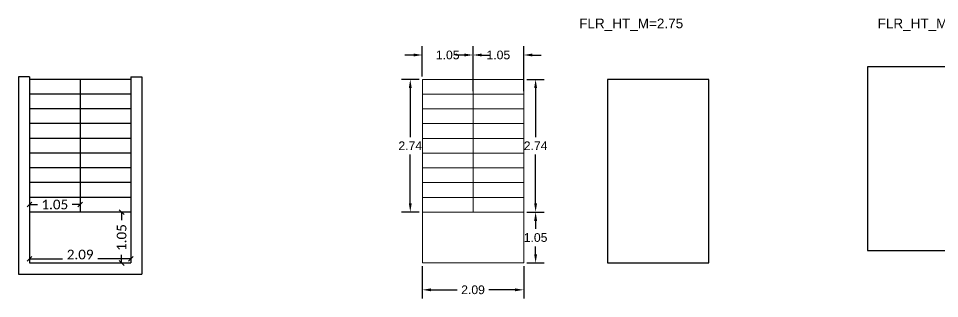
# Model space of a CAD drawing. Header units: metres. Extents: x 1549 to 1752, y 1518 to 3502.
# Drawn here: x 1705 to 1724.04, y 1594.79 to 1600.58 of the extents above; entities that cross this region are included whole.
import ezdxf

# ---------------------------------------------------------------- set-up
doc = ezdxf.new("R2010")
doc.units = ezdxf.units.M
doc.layers.add('BLK_1_FLR_0_STAIR_1', color=1, linetype='Continuous')
doc.layers.add('BLK_1_FLR_1_STAIR_1', color=1, linetype='Continuous')
for name, color, linetype, lineweight in [('BLK_1_FLR_0_STAIR_1_FLIGHT_1', 7, 'Continuous', 0), ('BLK_1_FLR_0_STAIR_1_FLIGHT_2', 7, 'Continuous', 0), ('BLK_1_FLR_0_STAIR_1_LANDING_1', 7, 'Continuous', 0)]:
    doc.layers.add(name, color=color, linetype=linetype, lineweight=lineweight)
doc.styles.add('SLS-Calibri', font='calibri.ttf')
doc.styles.get("Standard").update_dxf_attribs({"font": 'arial.ttf'})
doc.dimstyles.new('SLS-ProjectName-OuterBlock(FloorPlan)', dxfattribs={"dimtxt": 0.2, "dimasz": 0.1, "dimexe": 0, "dimexo": 0, "dimgap": 0.1, "dimtad": 0, "dimzin": 1, "dimdsep": 46, "dimtxsty": 'SLS-Calibri', "dimblk1": 'OBLIQUE', "dimblk2": 'OBLIQUE', "dimsah": 1, "dimcen": 0, "dimse1": 1, "dimse2": 1, "dimclrd": 252, "dimclre": 252, "dimclrt": 256, "dimadec": 0, "dimazin": 0, "dimtfac": 1, "dimtofl": 0, "dimtmove": 2, "dimatfit": 3, "dimfxl": 0, "dimtolj": 1, "dimtzin": 0, "dimarcsym": 0})
doc.dimstyles.get("Standard").update_dxf_attribs({"dimtxt": 0.18, "dimasz": 0.18, "dimexe": 0.18, "dimexo": 0.0625, "dimgap": 0.09, "dimtad": 0, "dimtih": 1, "dimtoh": 1, "dimdec": 4, "dimzin": 0, "dimdsep": 46, "dimtxsty": 'Standard', "dimcen": 0.09, "dimadec": 0, "dimazin": 0, "dimtfac": 1, "dimtdec": 4, "dimtofl": 0, "dimtmove": 0, "dimatfit": 3, "dimfxl": 0, "dimtolj": 1, "dimtzin": 0, "dimarcsym": 0})

# ---------------------------------------------------------------- blocks, each defined once
blk = doc.blocks.new('*D176')
at = {"layer": 'BLK_1_FLR_0_STAIR_1_FLIGHT_1', "color": 0, "linetype": 'Continuous', "lineweight": -2}
for p, q in [((1714.396, 1599.079), (1714.396, 1600.005)), ((1715.443, 1599.079), (1715.443, 1600.005))]:
    blk.add_line(p, q, dxfattribs=at)
at = {"layer": 'BLK_1_FLR_0_STAIR_1_FLIGHT_1', "color": 0, "lineweight": -2}
for p, q in [((1714.216, 1599.825), (1714.036, 1599.825)), ((1715.623, 1599.825), (1715.803, 1599.825))]:
    blk.add_line(p, q, dxfattribs=at)
at = {"layer": 'BLK_1_FLR_0_STAIR_1_FLIGHT_1', "color": 0, "linetype": 'Continuous'}
for points in [[(1714.216, 1599.855), (1714.216, 1599.795), (1714.396, 1599.825)], [(1715.623, 1599.855), (1715.623, 1599.795), (1715.443, 1599.825)]]:
    blk.add_solid(points, dxfattribs=at)
at = {"layer": 'Defpoints', "color": 0, "linetype": 'Continuous'}
for p in [(1715.443, 1599.825), (1714.396, 1599.016), (1715.443, 1599.016)]:
    blk.add_point(p, dxfattribs=at)
at = {"layer": 'BLK_1_FLR_0_STAIR_1_FLIGHT_1', "color": 0, "linetype": 'Continuous', "insert": (1714.919, 1599.825), "char_height": 0.18, "attachment_point": 5}
blk.add_mtext('\\A1;1.05', dxfattribs=at)
blk = doc.blocks.new('*D177')
at = {"layer": 'BLK_1_FLR_0_STAIR_1_FLIGHT_1', "color": 0, "linetype": 'Continuous', "lineweight": -2}
for p, q in [((1715.505, 1599.321), (1715.869, 1599.321)), ((1715.505, 1596.579), (1715.869, 1596.579))]:
    blk.add_line(p, q, dxfattribs=at)
at = {"layer": 'BLK_1_FLR_0_STAIR_1_FLIGHT_1', "color": 0, "lineweight": -2}
for p, q in [((1715.689, 1599.141), (1715.689, 1598.13)), ((1715.689, 1596.759), (1715.689, 1597.769))]:
    blk.add_line(p, q, dxfattribs=at)
at = {"layer": 'BLK_1_FLR_0_STAIR_1_FLIGHT_1', "color": 0, "linetype": 'Continuous'}
for points in [[(1715.659, 1599.141), (1715.719, 1599.141), (1715.689, 1599.321)], [(1715.659, 1596.759), (1715.719, 1596.759), (1715.689, 1596.579)]]:
    blk.add_solid(points, dxfattribs=at)
at = {"layer": 'Defpoints', "color": 0, "linetype": 'Continuous'}
for p in [(1715.443, 1599.321), (1715.689, 1599.321), (1715.443, 1596.579)]:
    blk.add_point(p, dxfattribs=at)
at = {"layer": 'BLK_1_FLR_0_STAIR_1_FLIGHT_1', "color": 0, "linetype": 'Continuous', "insert": (1715.689, 1597.95), "char_height": 0.18, "attachment_point": 5}
blk.add_mtext('\\A1;2.74', dxfattribs=at)
blk = doc.blocks.new('*D178')
at = {"layer": 'BLK_1_FLR_0_STAIR_1_LANDING_1', "color": 0, "linetype": 'Continuous', "lineweight": -2}
for p, q in [((1713.348, 1595.466), (1713.348, 1594.794)), ((1715.443, 1595.466), (1715.443, 1594.794))]:
    blk.add_line(p, q, dxfattribs=at)
at = {"layer": 'BLK_1_FLR_0_STAIR_1_LANDING_1', "color": 0, "lineweight": -2}
for p, q in [((1713.528, 1594.974), (1714.07, 1594.974)), ((1715.263, 1594.974), (1714.721, 1594.974))]:
    blk.add_line(p, q, dxfattribs=at)
at = {"layer": 'BLK_1_FLR_0_STAIR_1_LANDING_1', "color": 0, "linetype": 'Continuous'}
for points in [[(1713.528, 1595.004), (1713.528, 1594.944), (1713.348, 1594.974)], [(1715.263, 1595.004), (1715.263, 1594.944), (1715.443, 1594.974)]]:
    blk.add_solid(points, dxfattribs=at)
at = {"layer": 'Defpoints', "color": 0, "linetype": 'Continuous'}
for p in [(1713.348, 1595.529), (1715.443, 1595.529), (1715.443, 1594.974)]:
    blk.add_point(p, dxfattribs=at)
at = {"layer": 'BLK_1_FLR_0_STAIR_1_LANDING_1', "color": 0, "linetype": 'Continuous', "insert": (1714.396, 1594.974), "char_height": 0.18, "attachment_point": 5}
blk.add_mtext('\\A1;2.09', dxfattribs=at)
blk = doc.blocks.new('*D179')
at = {"layer": 'BLK_1_FLR_0_STAIR_1_FLIGHT_2', "color": 0, "linetype": 'Continuous', "lineweight": -2}
for p, q in [((1713.286, 1599.321), (1712.919, 1599.321)), ((1713.286, 1596.579), (1712.919, 1596.579))]:
    blk.add_line(p, q, dxfattribs=at)
at = {"layer": 'BLK_1_FLR_0_STAIR_1_FLIGHT_2', "color": 0, "lineweight": -2}
for p, q in [((1713.099, 1599.141), (1713.099, 1598.13)), ((1713.099, 1596.759), (1713.099, 1597.769))]:
    blk.add_line(p, q, dxfattribs=at)
at = {"layer": 'BLK_1_FLR_0_STAIR_1_FLIGHT_2', "color": 0, "linetype": 'Continuous'}
for points in [[(1713.069, 1599.141), (1713.129, 1599.141), (1713.099, 1599.321)], [(1713.069, 1596.759), (1713.129, 1596.759), (1713.099, 1596.579)]]:
    blk.add_solid(points, dxfattribs=at)
at = {"layer": 'Defpoints', "color": 0, "linetype": 'Continuous'}
for p in [(1713.348, 1599.321), (1713.099, 1596.579), (1713.348, 1596.579)]:
    blk.add_point(p, dxfattribs=at)
at = {"layer": 'BLK_1_FLR_0_STAIR_1_FLIGHT_2', "color": 0, "linetype": 'Continuous', "insert": (1713.099, 1597.95), "char_height": 0.18, "attachment_point": 5}
blk.add_mtext('\\A1;2.74', dxfattribs=at)
blk = doc.blocks.new('*D180')
at = {"layer": 'BLK_1_FLR_0_STAIR_1_FLIGHT_2', "color": 0, "linetype": 'Continuous', "lineweight": -2}
for p, q in [((1713.348, 1599.383), (1713.348, 1600.005)), ((1714.396, 1599.383), (1714.396, 1600.005))]:
    blk.add_line(p, q, dxfattribs=at)
at = {"layer": 'BLK_1_FLR_0_STAIR_1_FLIGHT_2', "color": 0, "lineweight": -2}
for p, q in [((1713.168, 1599.825), (1712.988, 1599.825)), ((1714.576, 1599.825), (1714.756, 1599.825))]:
    blk.add_line(p, q, dxfattribs=at)
at = {"layer": 'BLK_1_FLR_0_STAIR_1_FLIGHT_2', "color": 0, "linetype": 'Continuous'}
for points in [[(1713.168, 1599.855), (1713.168, 1599.795), (1713.348, 1599.825)], [(1714.576, 1599.855), (1714.576, 1599.795), (1714.396, 1599.825)]]:
    blk.add_solid(points, dxfattribs=at)
at = {"layer": 'Defpoints', "color": 0, "linetype": 'Continuous'}
for p in [(1713.348, 1599.825), (1713.348, 1599.321), (1714.396, 1599.321)]:
    blk.add_point(p, dxfattribs=at)
at = {"layer": 'BLK_1_FLR_0_STAIR_1_FLIGHT_2', "color": 0, "linetype": 'Continuous', "insert": (1713.872, 1599.825), "char_height": 0.18, "attachment_point": 5}
blk.add_mtext('\\A1;1.05', dxfattribs=at)
blk = doc.blocks.new('_Oblique')
at = {"color": 0, "linetype": 'ByBlock', "lineweight": -2}
blk.add_line((-0.5, -0.5), (0.5, 0.5), dxfattribs=at)
at = {"const_width": 0.2}
blk.add_lwpolyline([(-0.5, -0.5), (0.5, 0.5)], dxfattribs=at)
blk = doc.blocks.new('*D232')
at = {"color": 252, "lineweight": -2}
for p, q in [((1705.23, 1596.736), (1705.397, 1596.736)), ((1706.277, 1596.736), (1706.11, 1596.736))]:
    blk.add_line(p, q, dxfattribs=at)
at = {"layer": 'Defpoints', "color": 0}
for p in [(1705.23, 1596.579), (1706.277, 1596.736), (1706.277, 1596.579)]:
    blk.add_point(p, dxfattribs=at)
at = {"color": 252, "lineweight": -2, "xscale": 0.1, "yscale": 0.1, "zscale": 0.1, "rotation": 180}
blk.add_blockref('_Oblique', (1705.23, 1596.736), dxfattribs=at)
at = {"color": 252, "lineweight": -2, "xscale": 0.1, "yscale": 0.1, "zscale": 0.1}
blk.add_blockref('_Oblique', (1706.277, 1596.736), dxfattribs=at)
at = {"insert": (1705.753, 1596.736), "char_height": 0.2, "attachment_point": 5, "style": 'SLS-Calibri'}
blk.add_mtext('\\A1;1.05', dxfattribs=at)
blk = doc.blocks.new('*D233')
at = {"color": 252, "lineweight": -2}
for p, q in [((1707.134, 1596.579), (1707.134, 1596.41)), ((1707.134, 1595.529), (1707.134, 1595.697))]:
    blk.add_line(p, q, dxfattribs=at)
at = {"layer": 'Defpoints', "color": 0}
for p in [(1707.163, 1596.579), (1707.134, 1595.529), (1707.163, 1595.529)]:
    blk.add_point(p, dxfattribs=at)
at = {"color": 252, "lineweight": -2, "xscale": 0.1, "yscale": 0.1, "zscale": 0.1}
for p, rotation in [((1707.134, 1596.579), 90), ((1707.134, 1595.529), 270)]:
    blk.add_blockref('_Oblique', p, dxfattribs=dict(at, rotation=rotation))
at = {"insert": (1707.134, 1596.054), "char_height": 0.2, "attachment_point": 5, "rotation": 90, "style": 'SLS-Calibri'}
blk.add_mtext('\\A1;1.05', dxfattribs=at)
blk = doc.blocks.new('*D231')
at = {"color": 252, "lineweight": -2}
for p, q in [((1705.23, 1595.616), (1705.914, 1595.616)), ((1707.324, 1595.616), (1706.639, 1595.616))]:
    blk.add_line(p, q, dxfattribs=at)
at = {"layer": 'Defpoints', "color": 0}
for p in [(1707.324, 1595.616), (1705.23, 1595.529), (1707.324, 1595.529)]:
    blk.add_point(p, dxfattribs=at)
at = {"color": 252, "lineweight": -2, "xscale": 0.1, "yscale": 0.1, "zscale": 0.1, "rotation": 180}
blk.add_blockref('_Oblique', (1705.23, 1595.616), dxfattribs=at)
at = {"color": 252, "lineweight": -2, "xscale": 0.1, "yscale": 0.1, "zscale": 0.1}
blk.add_blockref('_Oblique', (1707.324, 1595.616), dxfattribs=at)
at = {"insert": (1706.277, 1595.702), "char_height": 0.2, "attachment_point": 5, "style": 'SLS-Calibri'}
blk.add_mtext('\\A1;2.09', dxfattribs=at)
blk = doc.blocks.new('*D234')
at = {"layer": 'BLK_1_FLR_0_STAIR_1_LANDING_1', "color": 0, "linetype": 'Continuous', "lineweight": -2}
for p, q in [((1715.505, 1596.579), (1715.869, 1596.579)), ((1715.505, 1595.529), (1715.869, 1595.529))]:
    blk.add_line(p, q, dxfattribs=at)
at = {"layer": 'BLK_1_FLR_0_STAIR_1_LANDING_1', "color": 0, "lineweight": -2}
for p, q in [((1715.689, 1596.399), (1715.689, 1596.236)), ((1715.689, 1595.709), (1715.689, 1595.872))]:
    blk.add_line(p, q, dxfattribs=at)
at = {"layer": 'BLK_1_FLR_0_STAIR_1_LANDING_1', "color": 0, "linetype": 'Continuous'}
for points in [[(1715.659, 1596.399), (1715.719, 1596.399), (1715.689, 1596.579)], [(1715.659, 1595.709), (1715.719, 1595.709), (1715.689, 1595.529)]]:
    blk.add_solid(points, dxfattribs=at)
at = {"layer": 'Defpoints', "color": 0, "linetype": 'Continuous'}
for p in [(1715.443, 1596.579), (1715.443, 1595.529), (1715.689, 1595.529)]:
    blk.add_point(p, dxfattribs=at)
at = {"layer": 'BLK_1_FLR_0_STAIR_1_LANDING_1', "color": 0, "linetype": 'Continuous', "insert": (1715.689, 1596.054), "char_height": 0.18, "attachment_point": 5}
blk.add_mtext('\\A1;1.05', dxfattribs=at)

msp = doc.modelspace()

# ---------------------------------------------------------------- linework, layer by layer
at = {"ltscale": 0.1}
for p, q in [((1705.00103313, 1599.37076451), (1705.00103313, 1595.30015968)), ((1705.22954119, 1599.37076451), (1705.00103313, 1599.37076451)), ((1705.22954119, 1599.37076451), (1705.22954119, 1595.52866774)), ((1707.32419845, 1599.32076451), (1705.22954119, 1599.32076451)), ((1706.27686982, 1599.32076451), (1706.27686982, 1596.57866774)), ((1707.32419845, 1599.37076451), (1707.32419845, 1595.52866774)), ((1707.32419845, 1599.37076451), (1707.55270651, 1599.37076451)), ((1707.55270651, 1599.37076451), (1707.55270651, 1595.30015968)), ((1707.32419845, 1599.0160871), (1705.22954119, 1599.0160871)), ((1707.32419845, 1598.71140968), (1705.22954119, 1598.71140968)), ((1707.32419845, 1598.40673226), (1705.22954119, 1598.40673226)), ((1707.32419845, 1598.10205484), (1705.22954119, 1598.10205484)), ((1707.32419845, 1597.79737742), (1705.22954119, 1597.79737742)), ((1707.32419845, 1597.4927), (1705.22954119, 1597.4927)), ((1707.32419845, 1597.18802258), (1705.22954119, 1597.18802258)), ((1707.32419845, 1596.88334516), (1705.22954119, 1596.88334516)), ((1707.32419845, 1596.57866774), (1705.22954119, 1596.57866774)), ((1705.22954119, 1595.52866774), (1707.32419845, 1595.52866774)), ((1705.00103313, 1595.30015968), (1707.55270651, 1595.30015968))]:
    msp.add_line(p, q, dxfattribs=at)
at = {"layer": 'BLK_1_FLR_0_STAIR_1', "linetype": 'Continuous'}
msp.add_lwpolyline([(1717.17231487, 1595.52866774), (1719.26697212, 1595.52866774), (1719.26697212, 1599.32076451), (1717.17231487, 1599.32076451)], close=True, dxfattribs=at)
at = {"layer": 'BLK_1_FLR_0_STAIR_1_FLIGHT_1', "linetype": 'Continuous'}
for p, q in [((1714.39563942, 1599.32076451), (1715.44296805, 1599.32076451)), ((1714.39563942, 1599.0160871), (1715.44296805, 1599.0160871)), ((1714.39563942, 1598.71140968), (1715.44296805, 1598.71140968)), ((1714.39563942, 1598.40673226), (1715.44296805, 1598.40673226)), ((1714.39563942, 1598.10205484), (1715.44296805, 1598.10205484)), ((1714.39563942, 1597.79737742), (1715.44296805, 1597.79737742)), ((1714.39563942, 1597.4927), (1715.44296805, 1597.4927)), ((1714.39563942, 1597.18802258), (1715.44296805, 1597.18802258)), ((1714.39563942, 1596.88334516), (1715.44296805, 1596.88334516)), ((1714.39563942, 1596.57866774), (1715.44296805, 1596.57866774))]:
    msp.add_line(p, q, dxfattribs=at)
msp.add_lwpolyline([(1714.39563942, 1596.57866774), (1715.44296805, 1596.57866774), (1715.44296805, 1599.32076451), (1714.39563942, 1599.32076451)], close=True, dxfattribs=at)
at = {"layer": 'BLK_1_FLR_0_STAIR_1_FLIGHT_2', "linetype": 'Continuous'}
for p, q in [((1714.39563942, 1599.32076451), (1713.34831079, 1599.32076451)), ((1714.39563942, 1599.0160871), (1713.34831079, 1599.0160871)), ((1714.39563942, 1598.71140968), (1713.34831079, 1598.71140968)), ((1714.39563942, 1598.40673226), (1713.34831079, 1598.40673226)), ((1714.39563942, 1598.10205484), (1713.34831079, 1598.10205484)), ((1714.39563942, 1597.79737742), (1713.34831079, 1597.79737742)), ((1714.39563942, 1597.4927), (1713.34831079, 1597.4927)), ((1714.39563942, 1597.18802258), (1713.34831079, 1597.18802258)), ((1714.39563942, 1596.88334516), (1713.34831079, 1596.88334516)), ((1713.34831079, 1596.57866774), (1714.39563942, 1596.57866774))]:
    msp.add_line(p, q, dxfattribs=at)
msp.add_lwpolyline([(1713.34831079, 1596.57866774), (1714.39563942, 1596.57866774), (1714.39563942, 1599.32076451), (1713.34831079, 1599.32076451)], close=True, dxfattribs=at)
at = {"layer": 'BLK_1_FLR_0_STAIR_1_LANDING_1', "linetype": 'Continuous'}
msp.add_lwpolyline([(1713.34831079, 1596.57866774), (1715.44296805, 1596.57866774), (1715.44296805, 1595.52866774), (1713.34831079, 1595.52866774)], close=True, dxfattribs=at)
at = {"layer": 'BLK_1_FLR_1_STAIR_1', "linetype": 'Continuous'}
msp.add_lwpolyline([(1722.54913203, 1595.78834276), (1724.64378929, 1595.78834276), (1724.64378929, 1599.58043954), (1722.54913203, 1599.58043954)], close=True, dxfattribs=at)

# ---------------------------------------------------------------- texts
at = {"layer": 'BLK_1_FLR_0_STAIR_1', "linetype": 'Continuous', "insert": (1717.66368229, 1600.57741201, 0.00000001), "char_height": 0.2, "width": 2.4, "attachment_point": 2}
msp.add_mtext('FLR_HT_M=2.75', dxfattribs=at)
at = {"layer": 'BLK_1_FLR_1_STAIR_1', "linetype": 'Continuous', "insert": (1723.83200319, 1600.57741201, 0.00000001), "char_height": 0.2, "width": 2.4, "attachment_point": 2}
msp.add_mtext('FLR_HT_M=2.83', dxfattribs=at)

# ---------------------------------------------------------------- dimensions: what is measured, and where the dimension line sits
dim = msp.add_linear_dim(base=(1706.27686982, 1596.73580956), p1=(1705.22954119, 1596.57866774), p2=(1706.27686982, 1596.57866774), dimstyle='SLS-ProjectName-OuterBlock(FloorPlan)')
dim.commit()
dim.dimension.update_dxf_attribs({"geometry": '*D232', "text_midpoint": (1705.75320551, 1596.73580956)})
dim = msp.add_linear_dim(base=(1707.13384951, 1595.52866774), p1=(1707.16336079, 1596.57866774), p2=(1707.16336079, 1595.52866774), angle=90, dimstyle='SLS-ProjectName-OuterBlock(FloorPlan)')
dim.commit()
dim.dimension.update_dxf_attribs({"geometry": '*D233', "text_midpoint": (1707.13384951, 1596.05366774)})
dim = msp.add_linear_dim(base=(1707.32419845, 1595.61591835), p1=(1705.22954119, 1595.52866774), p2=(1707.32419845, 1595.52866774), dimstyle='SLS-ProjectName-OuterBlock(FloorPlan)', override={"dimfxl": 0.25, "dimarcsym": 2})
dim.commit()
dim.dimension.update_dxf_attribs({"geometry": '*D231', "text_midpoint": (1706.27686982, 1595.70241654), "dimtype": 160})
at = {"layer": 'BLK_1_FLR_0_STAIR_1_FLIGHT_1', "color": 2, "linetype": 'Continuous'}
dim = msp.add_linear_dim(base=(1715.44296805, 1599.82475497), p1=(1714.39563942, 1599.0160871), p2=(1715.44296805, 1599.0160871), dimstyle='Standard', override={"dimdec": 2, "dimtmove": 1, "dimfxl": 5}, dxfattribs=at)
dim.commit()
dim.dimension.update_dxf_attribs({"geometry": '*D176', "text_midpoint": (1714.91930373, 1599.82475497)})
at = {"layer": 'BLK_1_FLR_0_STAIR_1_FLIGHT_1', "color": 1, "linetype": 'Continuous'}
dim = msp.add_linear_dim(base=(1715.68887291, 1599.32076451), p1=(1715.44296805, 1596.57866774), p2=(1715.44296805, 1599.32076451), angle=90, dimstyle='Standard', override={"dimdec": 2, "dimtmove": 1, "dimfxl": 5}, dxfattribs=at)
dim.commit()
dim.dimension.update_dxf_attribs({"geometry": '*D177', "text_midpoint": (1715.68887291, 1597.94971613)})
at = {"layer": 'BLK_1_FLR_0_STAIR_1_FLIGHT_2', "color": 2, "linetype": 'Continuous'}
dim = msp.add_linear_dim(base=(1713.34831079, 1599.82475497), p1=(1714.39563942, 1599.32076451), p2=(1713.34831079, 1599.32076451), dimstyle='Standard', override={"dimdec": 2, "dimtmove": 1, "dimfxl": 5}, dxfattribs=at)
dim.commit()
dim.dimension.update_dxf_attribs({"geometry": '*D180', "text_midpoint": (1713.8719751, 1599.82475497)})
at = {"layer": 'BLK_1_FLR_0_STAIR_1_FLIGHT_2', "color": 1, "linetype": 'Continuous'}
dim = msp.add_linear_dim(base=(1713.09915638, 1596.57866774), p1=(1713.34831079, 1599.32076451), p2=(1713.34831079, 1596.57866774), angle=90, dimstyle='Standard', override={"dimdec": 2, "dimtmove": 1, "dimfxl": 5}, dxfattribs=at)
dim.commit()
dim.dimension.update_dxf_attribs({"geometry": '*D179', "text_midpoint": (1713.09915638, 1597.94971613)})
at = {"layer": 'BLK_1_FLR_0_STAIR_1_LANDING_1', "color": 2, "linetype": 'Continuous'}
dim = msp.add_linear_dim(base=(1715.68887291, 1595.52866774), p1=(1715.44296805, 1596.57866774), p2=(1715.44296805, 1595.52866774), angle=90, dimstyle='Standard', override={"dimdec": 2, "dimtmove": 1, "dimfxl": 5}, dxfattribs=at)
dim.commit()
dim.dimension.update_dxf_attribs({"geometry": '*D234', "text_midpoint": (1715.68887291, 1596.05366774)})
at = {"layer": 'BLK_1_FLR_0_STAIR_1_LANDING_1', "color": 1, "linetype": 'Continuous'}
dim = msp.add_linear_dim(base=(1715.44296805, 1594.97378539), p1=(1713.34831079, 1595.52866774), p2=(1715.44296805, 1595.52866774), dimstyle='Standard', override={"dimdec": 2, "dimtmove": 1, "dimfxl": 5}, dxfattribs=at)
dim.commit()
dim.dimension.update_dxf_attribs({"geometry": '*D178', "text_midpoint": (1714.39563942, 1594.97378539)})

doc.saveas('drawing.dxf')
